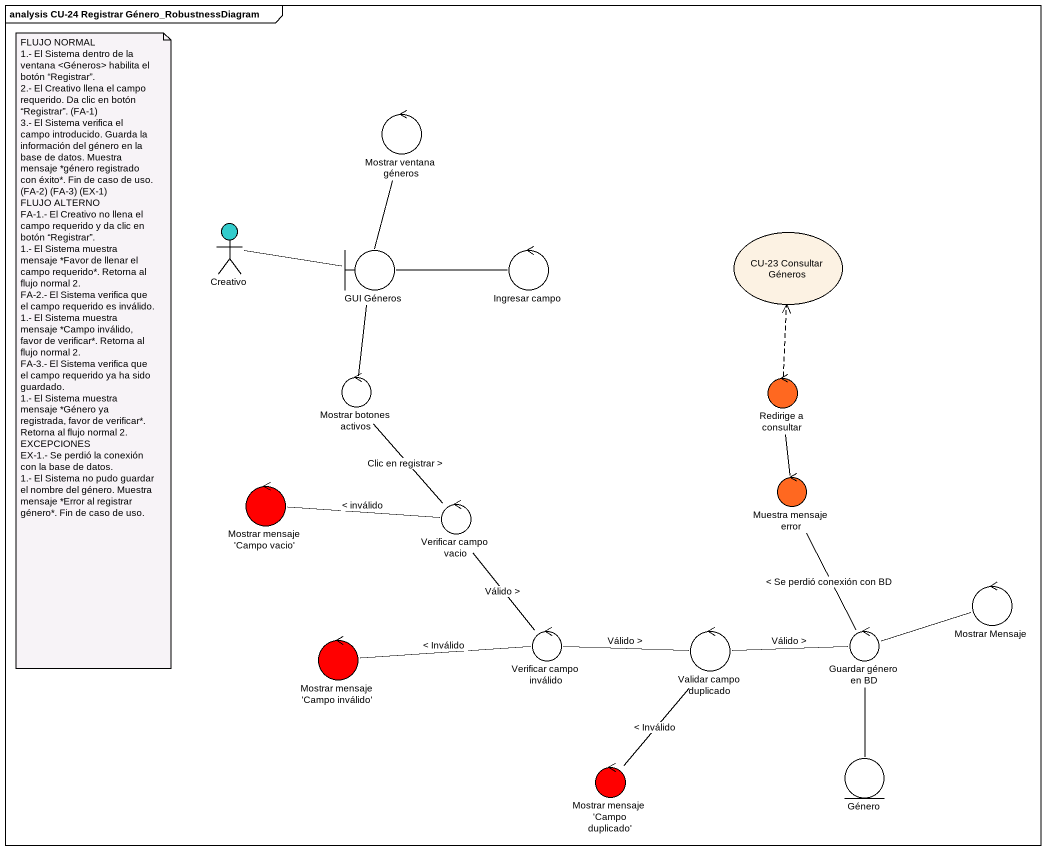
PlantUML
@startuml
mainframe analysis CU-24 Registrar Género_RobustnessDiagram
control "Mostrar ventana géneros" as Mostrar_ventana_géneros
actor Creativo #33CCCC
boundary "GUI Géneros" as GUI_Géneros
control "Ingresar campo" as Ingresar_campo
usecase "CU-23 Consultar Géneros" as CU_23_Consultar_Géneros
control "Mostrar botones activos" as Mostrar_botones_activos
control "Redirige a consultar" as Redirige_a_consultar #FF6820
control "Mostrar mensaje 'Campo vacio'" as Mostrar_mensaje_Campo_vacio #FF0000
control "Verificar campo vacio" as Verificar_campo_vacio
control "Muestra mensaje error" as Muestra_mensaje_error #FF6820
control "Mostrar Mensaje" as Mostrar_Mensaje
control "Verificar campo inválido" as Verificar_campo_inválido
control "Validar campo duplicado" as Validar_campo_duplicado
control "Guardar género en BD" as Guardar_género_en_BD
control "Mostrar mensaje 'Campo inválido'" as Mostrar_mensaje_Campo #FF0000
entity Género
control "Mostrar mensaje 'Campo duplicado'" as Mostrar_mensaje_Campo_2 #FF0000
Creativo -right- GUI_Géneros
GUI_Géneros -up- Mostrar_ventana_géneros
GUI_Géneros -right- Ingresar_campo
GUI_Géneros -- Mostrar_botones_activos
Mostrar_botones_activos -- Verificar_campo_vacio : Clic en registrar >
Redirige_a_consultar .up.> CU_23_Consultar_Géneros
Verificar_campo_vacio -left- Mostrar_mensaje_Campo_vacio : < inválido
Verificar_campo_vacio -- Verificar_campo_inválido : Válido >
Muestra_mensaje_error -up- Redirige_a_consultar
Verificar_campo_inválido -right- Validar_campo_duplicado : Válido >
Verificar_campo_inválido -left- Mostrar_mensaje_Campo : < Inválido
Validar_campo_duplicado -right- Guardar_género_en_BD : Válido >
Validar_campo_duplicado -- Mostrar_mensaje_Campo_2 : < Inválido
Guardar_género_en_BD -up- Muestra_mensaje_error : < Se perdió conexión con BD
Guardar_género_en_BD -right- Mostrar_Mensaje
Guardar_género_en_BD -- Género
note as N1
  FLUJO NORMAL
  1.- El Sistema dentro de la ventana <Géneros> habilita el botón “Registrar”.
  2.- El Creativo llena el campo requerido. Da clic en botón “Registrar”. (FA-1)
  3.- El Sistema verifica el campo introducido. Guarda la información del género en la base de datos. Muestra mensaje *género registrado con éxito*. Fin de caso de uso. (FA-2) (FA-3) (EX-1)
  FLUJO ALTERNO
  FA-1.- El Creativo no llena el campo requerido y da clic en botón “Registrar”.
  1.- El Sistema muestra mensaje *Favor de llenar el campo requerido*. Retorna al flujo normal 2.
  FA-2.- El Sistema verifica que el campo requerido es inválido.
  1.- El Sistema muestra mensaje *Campo inválido, favor de verificar*. Retorna al flujo normal 2.
  FA-3.- El Sistema verifica que el campo requerido ya ha sido guardado.
  1.- El Sistema muestra mensaje *Género ya registrada, favor de verificar*. Retorna al flujo normal 2.
  EXCEPCIONES
  EX-1.- Se perdió la conexión con la base de datos.
  1.- El Sistema no pudo guardar el nombre del género. Muestra mensaje *Error al registrar género*. Fin de caso de uso.
end note
@enduml
